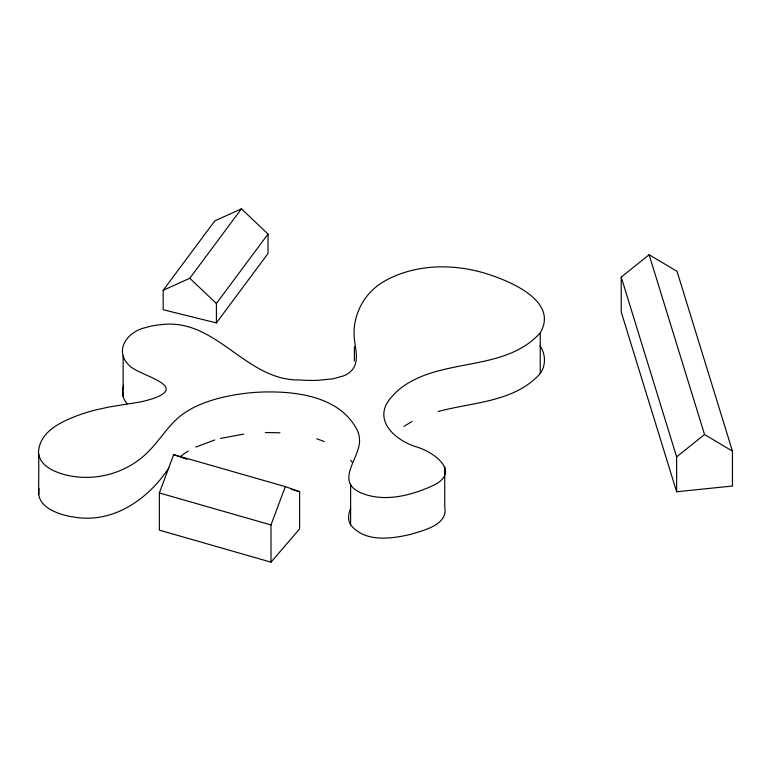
<?xml version="1.0" encoding="UTF-8"?>
<svg xmlns="http://www.w3.org/2000/svg" width="771" height="771" viewBox="0 0 771 771"><rect width="100%" height="100%" fill="white"/><g stroke="black" fill="none" stroke-linecap="round" stroke-linejoin="round"><path stroke-width="1.16" d="M38.733 454.138C40.535 464.903 51.493 470.445 60.87 473.519A53.218 30.724 0 0 0 74.777 476.632C101.811 480.285 130.472 470.589 149.246 450.688C161.226 438.506 169.822 422.913 184.182 413.16A88.675 51.194 0 0 1 194.832 406.943C211.562 398.906 229.999 395.08 248.349 392.979A114.185 65.93 0 0 1 263.239 392.005C297.471 391.099 341.09 396.786 357.744 431.22A78.334 45.229 0 0 1 359.537 440.116C360.308 457.791 334.71 480.844 360.076 492.457C383.698 502.933 411.396 495.589 433.803 485.19C460.779 471.804 434.507 452.625 417.593 447.238C394.598 440.665 370.35 418.643 392.661 395.841A88.251 50.953 0 0 1 402.501 386.83C443.604 357.281 504.745 372.027 540.249 332.899C557.79 302.945 515.346 283.767 493.363 276.018C461.906 264.675 426.17 262.921 394.945 275.989A82.564 47.667 0 0 0 380.334 283.786C362.833 295.351 352.405 316.756 354.284 337.669C355.055 348.829 360.317 362.939 350.448 371.689A26.879 15.516 0 0 1 343.721 375.824L333.178 378.792L317.96 380.315A92.231 53.247 0 0 1 299.562 379.968C245.737 380.932 216.362 317.691 161.293 324.62A49.893 28.806 0 0 0 145.237 327.685C131.88 330.441 117.365 344.02 124.102 358.505A46.096 26.619 0 0 0 129.036 365.232C137.537 375.304 190.225 385.616 153.15 398.52A96.269 55.579 0 0 1 145.372 400.766A93.262 53.845 0 0 1 140.004 402.038L109.174 406.972L94.814 410.143A140.235 80.965 0 0 0 78.16 415.338C61.651 421.535 40.391 431.076 38.55 451.093C39.051 465.617 38.56 480.179 38.733 494.712C39.225 497.652 40.458 500.398 42.241 502.769C46.935 508.561 53.96 511.761 60.87 514.084A53.218 30.724 0 0 0 74.777 517.196C113.549 523.615 148.446 498.933 168.888 467.91M123.129 355.932L123.129 396.506L124.102 399.079A46.096 26.619 0 0 0 127.099 403.725M350.612 484.236L350.612 524.8C364.856 542.697 391.282 538.929 410.933 534.284C423.665 530.275 448.337 524.897 444.751 507.096L444.751 466.522M354.4 361.021L354.4 346.709M438.111 411.541C472.748 402.086 514.777 402.231 540.249 373.472L540.249 332.899M38.887 488.467L38.733 494.712M123.591 385.028L122.425 390.897L123.129 396.506M350.718 508.089C348.559 513.332 347.364 519.731 350.612 524.8M159.366 492.948L173.668 454.63L285.299 486.626L299.611 491.686L299.611 528.896L270.997 562.165L159.366 530.159L159.366 492.948L270.997 524.945L270.997 562.165M270.997 524.945L285.299 486.626M540.249 373.472C546.109 365.338 545.666 354.005 540.008 345.89M163.182 290.31L214.82 220.863L241.429 208.835L268.038 234.056L268.038 253.476L216.4 322.914L163.182 309.72L163.182 290.31L189.791 278.273L241.429 208.835M216.4 322.914L216.4 303.495L268.038 234.056M621.214 277.088L649.124 254.738L677.044 271.353L732.45 451.131L732.45 486.019L676.63 491.753L621.214 311.966L621.214 277.088L676.63 456.866L676.63 491.753M676.63 456.866L704.54 434.516L649.124 254.738M180.327 456.605L184.182 453.733A88.675 51.194 0 0 1 188.375 451.025M403.985 426.373L412.013 421.438M195.824 447.045L214.752 439.981M220.487 438.448L243.713 434.092M265.369 432.541L279.931 432.782M291.554 489.373L299.611 491.686M316.765 438.776L324.263 441.552M173.668 454.63L186.881 459.294M704.54 434.516L732.45 451.131M189.791 278.273L216.4 303.495M350.622 460.268L352.549 462.619"/></g></svg>
